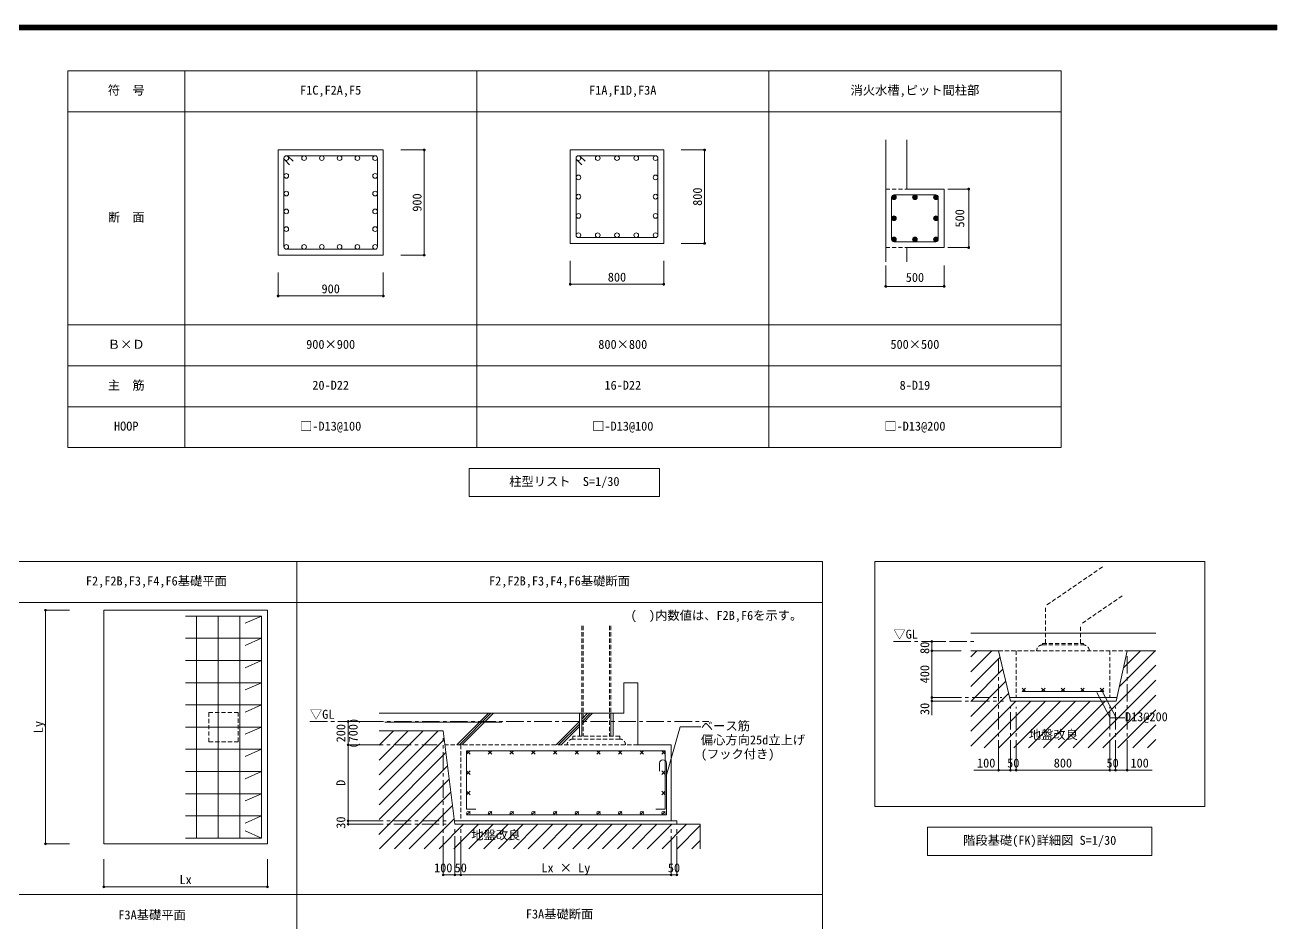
# Model space of a CAD drawing. Units: millimetres on the paper, enlarged 300 times, with parts at 1:30. Extents: x -272537 to 274500, y -185098 to 187500.
# Drawn here: x -141343 to -34200, y -95741 to -18900 of the extents above; entities that cross this region are included whole.
import ezdxf
from ezdxf.enums import TextEntityAlignment as Align

# ---------------------------------------------------------------- set-up
doc = ezdxf.new("R2010")
doc.units = ezdxf.units.MM
doc.header["$LTSCALE"] = 300
doc.header["$PDMODE"] = 32
doc.header["$PDSIZE"] = 150
doc.linetypes.add('CHAIN1', pattern=[8, 5, -1, 1, -1])
doc.linetypes.add('DASHED1', pattern=[1.8, 1.2, -0.6])
for name, color, linetype, lineweight in [('1-0_基準線', 3, 'Continuous', 13), ('1-1_躯体', 3, 'Continuous', 13), ('1-2_間仕切り', 7, 'Continuous', 9), ('1-3_建具', 7, 'Continuous', 9), ('1-5_仕上げ', 7, 'Continuous', 9), ('1-6_文字', 2, 'Continuous', 9), ('1-7_寸法', 4, 'Continuous', 5), ('1-8_補助線', 4, 'Continuous', 5), ('1-9_ハッチ', 4, 'Continuous', 5), ('1-C_ガス設備', 4, 'DASHED1', 5), ('1-F_', 4, 'CHAIN1', 5), ('F-0_枠', 7, 'Continuous', 9)]:
    doc.layers.add(name, color=color, linetype=linetype, lineweight=lineweight)
doc.layers.add('1-E_', color=2, linetype='Continuous')
doc.styles.add('ＭＳ ゴシック', font='')
doc.styles.get('ＭＳ ゴシック').set_extended_font_data('MS Gothic')

msp = doc.modelspace()

# ---------------------------------------------------------------- linework, layer by layer
at = {"layer": '1-0_基準線', "linetype": 'DASHED1'}
for p, q in [((-67681.7, -32940.2), (-65881.7, -32940.2)), ((-67681.7, -37940.2), (-65881.7, -37940.2))]:
    msp.add_line(p, q, dxfattribs=at)
at = {"layer": '1-0_基準線'}
for p, q in [((-211095.1, -64815.2), (-73095.1, -64815.2)), ((-118095.1, -64815.2), (-118095.1, -155315.2)), ((-68619, -85772.4), (-68619, -64815.2)), ((-142095.1, -68315.2), (-73095.1, -68315.2)), ((-40380.5, -85772.4), (-68619, -85772.4)), ((-211095.1, -93315.2), (-73095.1, -93315.2))]:
    msp.add_line(p, q, dxfattribs=at)
for points in [[(-211095.1, -155315.2), (-73095.1, -155315.2), (-73095.1, -64815.2)], [(-68619, -64815.2), (-40380.5, -64815.2), (-40380.5, -85772.4)]]:
    msp.add_lwpolyline(points, dxfattribs=at)
at = {"layer": '1-1_躯体', "color": 7, "lineweight": 9}
for p, q in [((-119181.7, -30287.2), (-119181.7, -37887.2)), ((-119123.1, -30428.6), (-118701.7, -30850.1)), ((-111381.7, -30087.2), (-118981.7, -30087.2)), ((-118831.8, -30137.3), (-118410.3, -30558.7)), ((-111181.7, -37887.2), (-111181.7, -30287.2)), ((-94181.7, -30287.2), (-94181.7, -36887.2)), ((-94123.1, -30428.6), (-93701.7, -30850.1)), ((-87381.7, -30087.2), (-93981.7, -30087.2)), ((-93831.8, -30137.3), (-93410.3, -30558.7)), ((-87181.7, -36887.2), (-87181.7, -30287.2)), ((-67181.7, -33640.2), (-67181.7, -37240.2)), ((-63381.7, -33440.2), (-66981.7, -33440.2)), ((-63181.7, -33640.2), (-63181.7, -37240.2)), ((-93981.7, -37087.2), (-87381.7, -37087.2)), ((-63381.7, -37440.2), (-66981.7, -37440.2)), ((-118981.7, -38087.2), (-111381.7, -38087.2))]:
    msp.add_line(p, q, dxfattribs=at)
at = {"layer": '1-1_躯体'}
for p, q in [((-134599.5, -68979.5), (-134599.5, -88979.5)), ((-60405.8, -70946.8), (-44578, -70946.8)), ((-60405.8, -72446.8), (-58017.3, -72446.8)), ((-57017.3, -76746.8), (-58017.3, -72446.8)), ((-47962.7, -76746.8), (-47017.3, -72446.8)), ((-44578, -72446.8), (-47017.3, -72446.8)), ((-90101.9, -75201.2), (-88901.9, -75201.2)), ((-90101.9, -75201.2), (-90101.9, -77801.2)), ((-88901.9, -75201.2), (-88901.9, -80501.2)), ((-47896.7, -76446.8), (-57087.1, -76446.8)), ((-57017.3, -76746.8), (-57029, -76696.6)), ((-47962.7, -76746.8), (-57017.3, -76746.8)), ((-111046.7, -77801.2), (-90101.9, -77801.2)), ((-93901.9, -79751.2), (-93901.9, -77801.2)), ((-93901.9, -77801.2), (-93701.9, -77801.2)), ((-93701.9, -77801.2), (-93701.9, -79751.2)), ((-91201.9, -79751.2), (-91201.9, -77801.2)), ((-91201.9, -77801.2), (-91001.9, -77801.2)), ((-91001.9, -77801.2), (-91001.9, -79751.2)), ((-105551.9, -79301.2), (-111046.7, -79301.2)), ((-105551.9, -79301.2), (-104551.9, -87301.2)), ((-93701.9, -79751.2), (-93901.9, -79751.2)), ((-91001.9, -79751.2), (-91201.9, -79751.2)), ((-86051.9, -80501.2), (-88901.9, -80501.2)), ((-86051.9, -87001.2), (-86051.9, -80501.2)), ((-85551.9, -87001.2), (-104589.4, -87001.2)), ((-104551.9, -87301.2), (-83551.9, -87301.2)), ((-85551.9, -87301.2), (-85551.9, -87001.2)), ((-83551.9, -89394.8), (-83551.9, -87301.2)), ((-134599.5, -88979.5), (-120599.5, -88979.5))]:
    msp.add_line(p, q, dxfattribs=at)
at = {"layer": '1-1_躯体', "linetype": 'DASHED1'}
for p, q in [((-58017.3, -72446.8), (-47017.3, -72446.8)), ((-56517.3, -72446.8), (-56517.3, -76446.8)), ((-48517.3, -72446.8), (-48517.3, -76446.8)), ((-88901.9, -80501.2), (-105401.9, -80501.2)), ((-104051.9, -80501.2), (-104051.9, -87001.2))]:
    msp.add_line(p, q, dxfattribs=at)
at = {"layer": '1-1_躯体'}
msp.add_lwpolyline([(-134599.5, -68979.5), (-120599.5, -68979.5), (-120599.5, -88979.5)], dxfattribs=at)
at = {"layer": '1-1_躯体', "color": 7, "lineweight": 9}
for centre, radius in [((-118981.7, -30287.2), 200), ((-117461.7, -30287.2), 200), ((-115941.7, -30287.2), 200), ((-114421.7, -30287.2), 200), ((-112901.7, -30287.2), 200), ((-111381.7, -30287.2), 200), ((-93981.7, -30287.2), 200), ((-92331.7, -30287.2), 200), ((-90681.7, -30287.2), 200), ((-89031.7, -30287.2), 200), ((-87381.7, -30287.2), 200), ((-118981.7, -31807.2), 200), ((-111381.7, -31807.2), 200), ((-93981.7, -31937.2), 200), ((-87381.7, -31937.2), 200), ((-118981.7, -33327.2), 200), ((-111381.7, -33327.2), 200), ((-93981.7, -33587.2), 200), ((-87381.7, -33587.2), 200), ((-66981.7, -33640.2), 200), ((-66981.7, -33640.2), 180), ((-66981.7, -33640.2), 160), ((-66981.7, -33640.2), 140), ((-66981.7, -33640.2), 120), ((-66981.7, -33640.2), 100), ((-66981.7, -33640.2), 80), ((-66981.7, -33640.2), 60), ((-66981.7, -33640.2), 40), ((-66981.7, -33640.2), 20), ((-65181.7, -33640.2), 200), ((-65181.7, -33640.2), 180), ((-65181.7, -33640.2), 160), ((-65181.7, -33640.2), 140), ((-65181.7, -33640.2), 120), ((-65181.7, -33640.2), 100), ((-65181.7, -33640.2), 80), ((-65181.7, -33640.2), 60), ((-65181.7, -33640.2), 40), ((-65181.7, -33640.2), 20), ((-63381.7, -33640.2), 200), ((-63381.7, -33640.2), 180), ((-63381.7, -33640.2), 160), ((-63381.7, -33640.2), 140), ((-63381.7, -33640.2), 120), ((-63381.7, -33640.2), 100), ((-63381.7, -33640.2), 80), ((-63381.7, -33640.2), 60), ((-63381.7, -33640.2), 40), ((-63381.7, -33640.2), 20), ((-118981.7, -34847.2), 200), ((-111381.7, -34847.2), 200), ((-93981.7, -35237.2), 200), ((-87381.7, -35237.2), 200), ((-66981.7, -35440.2), 200), ((-66981.7, -35440.2), 180), ((-66981.7, -35440.2), 160), ((-66981.7, -35440.2), 140), ((-66981.7, -35440.2), 120), ((-66981.7, -35440.2), 100), ((-63381.7, -35440.2), 200), ((-63381.7, -35440.2), 180), ((-63381.7, -35440.2), 160), ((-63381.7, -35440.2), 140), ((-63381.7, -35440.2), 120), ((-63381.7, -35440.2), 100), ((-118981.7, -36367.2), 200), ((-111381.7, -36367.2), 200), ((-66981.7, -35440.2), 80), ((-66981.7, -35440.2), 60), ((-66981.7, -35440.2), 40), ((-66981.7, -35440.2), 20), ((-63381.7, -35440.2), 80), ((-63381.7, -35440.2), 60), ((-63381.7, -35440.2), 40), ((-63381.7, -35440.2), 20), ((-93981.7, -36887.2), 200), ((-92331.7, -36887.2), 200), ((-90681.7, -36887.2), 200), ((-89031.7, -36887.2), 200), ((-87381.7, -36887.2), 200), ((-66981.7, -37240.2), 200), ((-66981.7, -37240.2), 180), ((-66981.7, -37240.2), 160), ((-66981.7, -37240.2), 140), ((-66981.7, -37240.2), 120), ((-66981.7, -37240.2), 100), ((-66981.7, -37240.2), 80), ((-66981.7, -37240.2), 60), ((-66981.7, -37240.2), 40), ((-66981.7, -37240.2), 20), ((-65181.7, -37240.2), 200), ((-65181.7, -37240.2), 180), ((-65181.7, -37240.2), 160), ((-65181.7, -37240.2), 140), ((-65181.7, -37240.2), 120), ((-65181.7, -37240.2), 100), ((-65181.7, -37240.2), 80), ((-65181.7, -37240.2), 60), ((-65181.7, -37240.2), 40), ((-65181.7, -37240.2), 20), ((-63381.7, -37240.2), 200), ((-63381.7, -37240.2), 180), ((-63381.7, -37240.2), 160), ((-63381.7, -37240.2), 140), ((-63381.7, -37240.2), 120), ((-63381.7, -37240.2), 100), ((-63381.7, -37240.2), 80), ((-63381.7, -37240.2), 60), ((-63381.7, -37240.2), 40), ((-63381.7, -37240.2), 20), ((-118981.7, -37887.2), 200), ((-117461.7, -37887.2), 200), ((-115941.7, -37887.2), 200), ((-114421.7, -37887.2), 200), ((-112901.7, -37887.2), 200), ((-111381.7, -37887.2), 200)]:
    msp.add_circle(centre, radius, dxfattribs=at)
at = {"layer": '1-2_間仕切り'}
for p, q in [((-56017.3, -75946.8), (-55717.3, -75646.8)), ((-55717.3, -75946.8), (-56017.3, -75646.8)), ((-56017.3, -75946.8), (-49017.3, -75946.8)), ((-54342.3, -75646.8), (-54042.3, -75946.8)), ((-54342.3, -75946.8), (-54042.3, -75646.8)), ((-52667.3, -75646.8), (-52367.3, -75946.8)), ((-52667.3, -75946.8), (-52367.3, -75646.8)), ((-50992.3, -75646.8), (-50692.3, -75946.8)), ((-50992.3, -75946.8), (-50692.3, -75646.8)), ((-49317.3, -75946.8), (-49017.3, -75646.8)), ((-49317.3, -75646.8), (-49017.3, -75946.8)), ((-103251.9, -81001.2), (-103551.9, -81301.2)), ((-101696.3, -81001.2), (-101396.3, -81301.2)), ((-101396.3, -81001.2), (-101696.3, -81301.2)), ((-99840.8, -81001.2), (-99540.8, -81301.2)), ((-99540.8, -81001.2), (-99840.8, -81301.2)), ((-97985.2, -81001.2), (-97685.2, -81301.2)), ((-97685.2, -81001.2), (-97985.2, -81301.2)), ((-96129.7, -81001.2), (-95829.7, -81301.2)), ((-95829.7, -81001.2), (-96129.7, -81301.2)), ((-94274.1, -81001.2), (-93974.1, -81301.2)), ((-93974.1, -81001.2), (-94274.1, -81301.2)), ((-92418.6, -81001.2), (-92118.6, -81301.2)), ((-92118.6, -81001.2), (-92418.6, -81301.2)), ((-90563, -81001.2), (-90263, -81301.2)), ((-90263, -81001.2), (-90563, -81301.2)), ((-88707.5, -81001.2), (-88407.5, -81301.2)), ((-88407.5, -81001.2), (-88707.5, -81301.2)), ((-86851.9, -81001.2), (-86551.9, -81301.2)), ((-86551.9, -81001.2), (-86851.9, -81301.2)), ((-87051.9, -82080.5), (-87051.9, -82763.5)), ((-86451.9, -82080.5), (-86451.9, -86501.2)), ((-103551.9, -82734.5), (-103251.9, -83034.5)), ((-103251.9, -82734.5), (-103551.9, -83034.5)), ((-86851.9, -82734.5), (-86551.9, -83034.5)), ((-86551.9, -82734.5), (-86851.9, -83034.5)), ((-103551.9, -84467.8), (-103251.9, -84767.8)), ((-103251.9, -84467.8), (-103551.9, -84767.8)), ((-86851.9, -84467.8), (-86551.9, -84767.8)), ((-86551.9, -84467.8), (-86851.9, -84767.8)), ((-103251.9, -86201.2), (-103551.9, -86501.2)), ((-86451.9, -86501.2), (-103551.9, -86501.2)), ((-101396.3, -86201.2), (-101696.3, -86501.2)), ((-99540.8, -86201.2), (-99840.8, -86501.2)), ((-97685.2, -86201.2), (-97985.2, -86501.2)), ((-95829.7, -86201.2), (-96129.7, -86501.2)), ((-93974.1, -86201.2), (-94274.1, -86501.2)), ((-92118.6, -86201.2), (-92418.6, -86501.2)), ((-90263, -86201.2), (-90563, -86501.2)), ((-88407.5, -86201.2), (-88707.5, -86501.2)), ((-86551.9, -86201.2), (-86851.9, -86501.2))]:
    msp.add_line(p, q, dxfattribs=at)
for points in [[(-86551.9, -81001.2), (-103551.9, -81001.2), (-103251.9, -81301.2)], [(-102751.9, -86001.2), (-103551.9, -86001.2), (-103551.9, -81001.2)], [(-87351.9, -86001.2), (-86551.9, -86001.2), (-86551.9, -81001.2)]]:
    msp.add_lwpolyline(points, dxfattribs=at)
for centre in [(-103401.9, -86351.2), (-101546.3, -86351.2), (-99690.8, -86351.2), (-97835.2, -86351.2), (-95979.7, -86351.2), (-94124.1, -86351.2), (-92268.6, -86351.2), (-90413, -86351.2), (-88557.5, -86351.2), (-86701.9, -86351.2)]:
    msp.add_circle(centre, 150, dxfattribs=at)
msp.add_arc((-86751.9, -82080.5), 300, 0, 180, dxfattribs=at)
at = {"layer": '1-3_建具'}
for p, q in [((-126670.9, -69479.5), (-126670.9, -88479.5)), ((-124813.8, -69479.5), (-124813.8, -88479.5)), ((-122956.6, -69479.5), (-122956.6, -88479.5)), ((-121099.5, -69479.5), (-122501.2, -70095)), ((-127599.5, -71379.5), (-121099.5, -71379.5)), ((-121099.5, -71379.5), (-122501.2, -71995)), ((-127599.5, -73279.5), (-121099.5, -73279.5)), ((-121099.5, -73279.5), (-122501.2, -73895)), ((-127599.5, -75179.5), (-121099.5, -75179.5)), ((-121099.5, -75179.5), (-122501.2, -75795)), ((-127599.5, -77079.5), (-121099.5, -77079.5)), ((-121099.5, -77079.5), (-122501.2, -77695)), ((-127599.5, -78979.5), (-121099.5, -78979.5)), ((-121099.5, -78979.5), (-122501.2, -79595)), ((-100551.9, -78551.2), (-110551.9, -78551.2)), ((-127599.5, -80879.5), (-121099.5, -80879.5)), ((-121099.5, -80879.5), (-122501.2, -81495)), ((-127599.5, -82779.5), (-121099.5, -82779.5)), ((-121099.5, -82779.5), (-122501.2, -83395)), ((-127599.5, -84679.5), (-121099.5, -84679.5)), ((-121099.5, -84679.5), (-122501.2, -85295)), ((-127599.5, -86579.5), (-121099.5, -86579.5)), ((-121099.5, -86579.5), (-122501.2, -87195)), ((-127599.5, -88479.5), (-121099.5, -88479.5)), ((-121099.5, -88479.5), (-122501.2, -87864))]:
    msp.add_line(p, q, dxfattribs=at)
msp.add_lwpolyline([(-127599.5, -69479.5), (-121099.5, -69479.5), (-121099.5, -88479.5)], dxfattribs=at)
at = {"layer": '1-5_仕上げ'}
for p, q in [((-49624.1, -76028), (-48479.4, -78180.5)), ((-49143.5, -75970.9), (-47973.9, -78180.5)), ((-48479.4, -78180.5), (-47209.7, -78180.5))]:
    msp.add_line(p, q, dxfattribs=at)
at = {"layer": '1-6_文字', "color": 7}
for p in [(-86469.2, -83181.6), (-83505.3, -78967.4)]:
    msp.add_line(p, (-85280.4, -78967.4), dxfattribs=at)
at = {"layer": '1-7_寸法'}
for p, q in [((-62695.4, -71646.8), (-63729.8, -71646.8)), ((-63729.8, -71646.8), (-63729.8, -72446.8)), ((-63729.8, -72446.8), (-63729.8, -76446.8)), ((-62695.4, -72446.8), (-63729.8, -72446.8)), ((-62695.4, -76446.8), (-63729.8, -76446.8)), ((-62695.4, -76446.8), (-63729.8, -76446.8)), ((-63729.8, -76446.8), (-63729.8, -76746.8)), ((-62695.4, -76746.8), (-63729.8, -76746.8)), ((-63729.8, -76746.8), (-63729.8, -77946.8)), ((-113700.8, -78501.2), (-112189.3, -78501.2)), ((-113700.8, -78501.2), (-113700.8, -80501.2)), ((-113700.8, -80501.2), (-112189.3, -80501.2)), ((-57017.3, -81598.8), (-57017.3, -82669.1)), ((-57017.3, -81598.8), (-57017.3, -82669.1)), ((-56517.3, -81598.8), (-56517.3, -82669.1)), ((-56517.3, -81598.8), (-56517.3, -82669.1)), ((-48517.3, -81598.8), (-48517.3, -82669.1)), ((-48517.3, -81598.8), (-48517.3, -82669.1)), ((-48017.3, -81598.8), (-48017.3, -82669.1)), ((-48017.3, -81598.8), (-48017.3, -82669.1)), ((-57017.3, -82669.1), (-58017.3, -82669.1)), ((-57017.3, -82669.1), (-56517.3, -82669.1)), ((-56517.3, -82669.1), (-48517.3, -82669.1)), ((-48517.3, -82669.1), (-48017.3, -82669.1)), ((-48017.3, -82669.1), (-47017.3, -82669.1)), ((-139590.7, -88979.5), (-137550, -88979.5)), ((-105551.9, -91637.2), (-105551.9, -89819.4)), ((-104551.9, -91637.2), (-104551.9, -89819.4)), ((-104051.9, -91637.2), (-104051.9, -89819.4)), ((-86051.9, -91637.2), (-86051.9, -89819.4)), ((-86051.9, -91637.2), (-86051.9, -89819.4)), ((-85551.9, -91637.2), (-85551.9, -89819.4)), ((-134599.5, -92650.9), (-134599.5, -90294.3)), ((-120599.5, -92650.9), (-120599.5, -90294.3)), ((-86051.9, -91637.2), (-104051.9, -91637.2)), ((-85551.9, -91637.2), (-86051.9, -91637.2)), ((-134599.5, -92650.9), (-120599.5, -92650.9))]:
    msp.add_line(p, q, dxfattribs=at)
for points in [[(-139590.7, -88979.5), (-139590.7, -68979.5), (-137550, -68979.5)], [(-113700.8, -80501.2), (-113700.8, -87001.2), (-112189.3, -87001.2)], [(-58017.3, -81598.8), (-58017.3, -82669.1), (-60151.7, -82669.1)], [(-47017.3, -81598.8), (-47017.3, -82669.1), (-44882.9, -82669.1)], [(-113700.8, -87001.2), (-113700.8, -87301.2), (-112189.3, -87301.2)], [(-104051.9, -91637.2), (-104551.9, -91637.2), (-105551.9, -91637.2)]]:
    msp.add_lwpolyline(points, dxfattribs=at)
at = {"layer": '1-7_寸法', "color": 7}
for p in [(-139590.7, -68979.5), (-63729.8, -71646.8), (-63729.8, -72446.8), (-63729.8, -76446.8), (-63729.8, -76746.8), (-113700.8, -78501.2), (-113700.8, -80501.2), (-58017.3, -82669.1), (-57017.3, -82669.1), (-56517.3, -82669.1), (-48517.3, -82669.1), (-48017.3, -82669.1), (-47017.3, -82669.1), (-113700.8, -87001.2), (-113700.8, -87301.2), (-139590.7, -88979.5), (-105551.9, -91637.2), (-104551.9, -91637.2), (-104051.9, -91637.2), (-86051.9, -91637.2), (-85551.9, -91637.2), (-134599.5, -92650.9), (-120599.5, -92650.9)]:
    msp.add_point(p, dxfattribs=at)
at = {"layer": '1-8_補助線'}
for p, q in [((-60405.8, -74242.4), (-58610.1, -72446.8)), ((-60405.8, -72969.7), (-59882.9, -72446.8)), ((-47695.9, -75533.3), (-44609.4, -72446.8)), ((-47337.2, -73901.8), (-45882.2, -72446.8)), ((-60405.8, -75515.2), (-57889, -72998.5)), ((-51635.7, -80745.9), (-44578, -73688.2)), ((-60405.8, -76788), (-57648.8, -74031.1)), ((-50362.9, -80745.9), (-44578, -74961)), ((-60405.8, -78060.8), (-57408.7, -75063.7)), ((-60405.8, -79333.6), (-57168.5, -76096.4)), ((-60405.8, -80606.4), (-56546.1, -76746.8)), ((-59272.5, -80745.9), (-55273.3, -76746.8)), ((-57999.7, -80745.9), (-54000.5, -76746.8)), ((-56726.9, -80745.9), (-52727.8, -76746.8)), ((-55454.1, -80745.9), (-51455, -76746.8)), ((-54181.3, -80745.9), (-50182.2, -76746.8)), ((-52908.5, -80745.9), (-48909.4, -76746.8)), ((-49090.1, -80745.9), (-44578, -76233.8)), ((-47817.3, -80745.9), (-44578, -77506.6)), ((-46544.5, -80745.9), (-44578, -78779.4)), ((-111046.7, -84349.4), (-105998.4, -79301.2)), ((-111046.7, -83076.6), (-107271.2, -79301.2)), ((-111046.7, -81803.8), (-108544, -79301.2)), ((-111046.7, -80531), (-109816.8, -79301.2)), ((-111046.7, -85622.2), (-105460.1, -80035.6)), ((-45271.7, -80745.9), (-44578, -80052.2)), ((-111046.7, -86895), (-105318.7, -81167)), ((-111046.7, -86895), (-105318.7, -81167)), ((-111061.2, -88182.3), (-105177.2, -82298.4)), ((-111061.2, -88182.3), (-105177.2, -82298.4)), ((-111000.9, -89394.8), (-105035.8, -83429.7)), ((-111000.9, -89394.8), (-105035.8, -83429.7)), ((-109728.1, -89394.8), (-104894.4, -84561.1)), ((-109728.1, -89394.8), (-104894.4, -84561.1)), ((-108455.3, -89394.8), (-104753, -85692.5)), ((-108455.3, -89394.8), (-104753, -85692.5)), ((-107182.5, -89394.8), (-104611.6, -86823.8)), ((-105909.7, -89394.8), (-103816.1, -87301.2)), ((-105909.7, -89394.8), (-103816.1, -87301.2)), ((-104636.9, -89394.8), (-102543.3, -87301.2)), ((-104636.9, -89394.8), (-102543.3, -87301.2)), ((-103364.1, -89394.8), (-101270.5, -87301.2)), ((-103364.1, -89394.8), (-101270.5, -87301.2)), ((-102091.3, -89394.8), (-99997.7, -87301.2)), ((-102091.3, -89394.8), (-99997.7, -87301.2)), ((-100818.5, -89394.8), (-98724.9, -87301.2)), ((-100818.5, -89394.8), (-98724.9, -87301.2)), ((-99545.7, -89394.8), (-97452.1, -87301.2)), ((-99545.7, -89394.8), (-97452.1, -87301.2)), ((-98272.9, -89394.8), (-96179.3, -87301.2)), ((-98272.9, -89394.8), (-96179.3, -87301.2)), ((-97000.2, -89394.8), (-94906.5, -87301.2)), ((-97000.2, -89394.8), (-94906.5, -87301.2)), ((-95727.4, -89394.8), (-93633.8, -87301.2)), ((-95727.4, -89394.8), (-93633.8, -87301.2)), ((-94454.6, -89394.8), (-92361, -87301.2)), ((-94454.6, -89394.8), (-92361, -87301.2)), ((-93181.8, -89394.8), (-91088.2, -87301.2)), ((-93181.8, -89394.8), (-91088.2, -87301.2)), ((-91909, -89394.8), (-89815.4, -87301.2)), ((-91909, -89394.8), (-89815.4, -87301.2)), ((-90636.2, -89394.8), (-88542.6, -87301.2)), ((-90636.2, -89394.8), (-88542.6, -87301.2)), ((-89363.4, -89394.8), (-87269.8, -87301.2)), ((-89363.4, -89394.8), (-87269.8, -87301.2)), ((-88090.6, -89394.8), (-85997, -87301.2)), ((-88090.6, -89394.8), (-85997, -87301.2)), ((-86817.8, -89394.8), (-84724.2, -87301.2)), ((-86817.8, -89394.8), (-84724.2, -87301.2)), ((-85545, -89394.8), (-83551.9, -87401.6)), ((-85545, -89394.8), (-83551.9, -87401.6)), ((-84272.2, -89394.8), (-83551.9, -88674.4))]:
    msp.add_line(p, q, dxfattribs=at)
at = {"layer": '1-9_ハッチ'}
for p, q in [((-104382.6, -80501.2), (-101682.6, -77801.2)), ((-104170.4, -80501.2), (-101470.4, -77801.2)), ((-103958.3, -80501.2), (-101258.3, -77801.2)), ((-93701.9, -78305.8), (-93197.3, -77801.2)), ((-93701.9, -78730), (-92773, -77801.2)), ((-93701.9, -78517.9), (-92985.2, -77801.2)), ((-95897.3, -80501.2), (-93901.9, -78505.8)), ((-95685.2, -80501.2), (-93901.9, -78717.9)), ((-95473, -80501.2), (-93901.9, -78930))]:
    msp.add_line(p, q, dxfattribs=at)
at = {"layer": '1-C_ガス設備'}
for p, q in [((-49132.3, -65272), (-54017.3, -68614.4)), ((-47438.2, -67748), (-51017.3, -70196.8)), ((-54017.3, -71826.8), (-54017.3, -68614.4)), ((-93701.9, -70321.3), (-93701.9, -79751.2)), ((-93581.9, -70321.3), (-93581.9, -79751.2)), ((-91321.9, -70321.3), (-91321.9, -79751.2)), ((-91201.9, -70321.3), (-91201.9, -79751.2)), ((-51017.3, -71826.8), (-51017.3, -70196.8)), ((-54267.3, -71946.8), (-54267.3, -71826.8)), ((-54267.3, -71826.8), (-50767.3, -71826.8)), ((-54267.3, -71946.8), (-50767.3, -71946.8)), ((-50767.3, -71946.8), (-50767.3, -71826.8)), ((-125599.5, -77729.5), (-125599.5, -80229.5)), ((-123099.5, -77729.5), (-125599.5, -77729.5)), ((-123099.5, -80229.5), (-123099.5, -77729.5)), ((-125599.5, -80229.5), (-123099.5, -80229.5)), ((-90451.9, -79751.2), (-94451.9, -79751.2)), ((-94451.9, -80001.2), (-94451.9, -79751.2)), ((-90451.9, -80001.2), (-94451.9, -80001.2)), ((-90451.9, -80001.2), (-90451.9, -79751.2))]:
    msp.add_line(p, q, dxfattribs=at)
for centre, start, end in [((-54267.3, -72446.8), 90, 180), ((-50767.3, -72446.8), 0, 90), ((-94451.9, -80501.2), 90, 180), ((-90451.9, -80501.2), 0, 90)]:
    msp.add_arc(centre, 500, start, end, dxfattribs=at)
at = {"layer": '1-F_', "color": 3, "linetype": 'Continuous', "lineweight": 13}
for p, q in [((-137681.7, -55065.2), (-137681.7, -22815.2)), ((-137681.7, -22815.2), (-52681.7, -22815.2)), ((-127681.7, -55065.2), (-127681.7, -22815.2)), ((-102681.7, -55065.2), (-102681.7, -22815.2)), ((-77681.7, -55065.2), (-77681.7, -22815.2)), ((-52681.7, -55065.2), (-52681.7, -22815.2)), ((-137681.7, -26315.2), (-52681.7, -26315.2)), ((-67681.7, -28718.1), (-67681.7, -39164.4)), ((-65881.7, -28718.1), (-65881.7, -32940.2)), ((-94681.7, -29587.2), (-94681.7, -37587.2)), ((-86681.7, -29587.2), (-94681.7, -29587.2)), ((-62681.7, -32940.2), (-65881.7, -32940.2)), ((-62681.7, -37940.2), (-62681.7, -32940.2)), ((-62681.7, -37940.2), (-65881.7, -37940.2)), ((-65881.7, -37940.2), (-65881.7, -39164.4)), ((-52681.7, -44565.2), (-137681.7, -44565.2)), ((-52681.7, -48065.2), (-137681.7, -48065.2)), ((-52681.7, -51565.2), (-137681.7, -51565.2)), ((-52681.7, -55065.2), (-137681.7, -55065.2)), ((-103331.3, -59250.6), (-103331.3, -56850.6)), ((-87032.1, -56850.6), (-103331.3, -56850.6)), ((-87032.1, -59250.6), (-87032.1, -56850.6)), ((-103331.3, -59250.6), (-87032.1, -59250.6)), ((-64099.8, -89957.8), (-64099.8, -87557.8)), ((-64099.8, -87557.8), (-44899.8, -87557.8)), ((-44899.8, -89957.8), (-44899.8, -87557.8)), ((-64099.8, -89957.8), (-44899.8, -89957.8))]:
    msp.add_line(p, q, dxfattribs=at)
at = {"layer": '1-F_', "linetype": 'Continuous'}
for p, q in [((-107181.7, -29587.2), (-109181.7, -29587.2)), ((-107181.7, -38587.2), (-107181.7, -29587.2)), ((-83181.7, -29587.2), (-85181.7, -29587.2)), ((-83181.7, -37587.2), (-83181.7, -29587.2)), ((-60581.7, -32940.2), (-62381.7, -32940.2)), ((-60581.7, -37940.2), (-60581.7, -32940.2)), ((-83181.7, -37587.2), (-85181.7, -37587.2)), ((-60581.7, -37940.2), (-62381.7, -37940.2)), ((-107181.7, -38587.2), (-109181.7, -38587.2)), ((-94681.7, -41087.2), (-94681.7, -39087.2)), ((-86681.7, -41087.2), (-86681.7, -39087.2)), ((-67681.7, -41264.4), (-67681.7, -39464.4)), ((-62681.7, -41264.4), (-62681.7, -39464.4)), ((-119681.7, -42087.2), (-119681.7, -40087.2)), ((-110681.7, -42087.2), (-110681.7, -40087.2)), ((-94681.7, -41087.2), (-86681.7, -41087.2)), ((-67681.7, -41264.4), (-62681.7, -41264.4)), ((-119681.7, -42087.2), (-110681.7, -42087.2))]:
    msp.add_line(p, q, dxfattribs=at)
at = {"layer": '1-F_'}
for p, q in [((-67027.8, -71646.8), (-60152, -71646.8)), ((-62695.4, -72446.8), (-61225.5, -72446.8)), ((-47017.3, -81598.8), (-47017.3, -72812.5)), ((-58017.3, -81598.8), (-58017.3, -73104.8)), ((-62695.4, -76446.8), (-57753.1, -76446.8)), ((-62695.4, -76746.8), (-57612.1, -76746.8)), ((-57017.3, -81598.8), (-57017.3, -77257.3)), ((-56517.3, -81598.8), (-56517.3, -77257.3)), ((-48517.3, -81598.8), (-48517.3, -77257.3)), ((-48017.3, -81598.8), (-48017.3, -77257.3)), ((-116962.7, -78501.2), (-82816.7, -78501.2)), ((-105551.9, -89819.4), (-105551.9, -79930.9)), ((-112189.3, -80501.2), (-106082.9, -80501.2)), ((-112189.3, -87001.2), (-105158.2, -87001.2)), ((-112189.3, -87301.2), (-105158.2, -87301.2)), ((-104551.9, -89819.4), (-104551.9, -87606.5)), ((-104051.9, -89819.4), (-104051.9, -87606.5)), ((-86051.9, -89819.4), (-86051.9, -87606.5)), ((-85551.9, -89819.4), (-85551.9, -87606.5))]:
    msp.add_line(p, q, dxfattribs=at)
at = {"layer": '1-F_', "color": 3, "linetype": 'Continuous', "lineweight": 13}
msp.add_lwpolyline([(-119681.7, -38587.2), (-110681.7, -38587.2), (-110681.7, -29587.2), (-119681.7, -29587.2)], close=True, dxfattribs=at)
msp.add_lwpolyline([(-94681.7, -37587.2), (-86681.7, -37587.2), (-86681.7, -29587.2)], dxfattribs=at)
at = {"layer": '1-F_', "color": 7}
for p in [(-107181.7, -29587.2), (-83181.7, -29587.2), (-107181.7, -38587.2), (-83181.7, -37587.2), (-94681.7, -41087.2), (-86681.7, -41087.2), (-119681.7, -42087.2), (-110681.7, -42087.2)]:
    msp.add_point(p, dxfattribs=at)
at = {"layer": '1-F_', "color": 2}
for p in [(-60581.7, -32940.2), (-60581.7, -37940.2), (-67681.7, -41264.4), (-62681.7, -41264.4)]:
    msp.add_point(p, dxfattribs=at)
at = {"layer": 'F-0_枠', "color": 3, "lineweight": 13}
for p, q in [((-34200, -18900), (-272536.7, -18900)), ((-34200, -18984.5), (-272536.7, -18984.5)), ((-34200, -19069), (-272536.7, -19069)), ((-34200, -19153.5), (-272536.7, -19153.5)), ((-34200, -19238), (-272536.7, -19238)), ((-34200, -18900), (-34200, -19322.5)), ((-34200, -19322.5), (-272536.7, -19322.5))]:
    msp.add_line(p, q, dxfattribs=at)

# ---------------------------------------------------------------- texts
at = {"layer": '1-5_仕上げ', "color": 2, "style": 'ＭＳ ゴシック'}
for s, p in [('D13@200', (-47209.7, -78705.5)), ('地盤改良', (-55439.9, -80237))]:
    msp.add_text(s, height=769.8, dxfattribs=at).set_placement(p, align=Align.BOTTOM_LEFT)
at = {"layer": '1-6_文字', "style": 'ＭＳ ゴシック'}
for s, p in [('F2,F2B,F3,F4,F6基礎平面', (-136132.6, -67090.2)), ('F2,F2B,F3,F4,F6基礎断面', (-101632.6, -67090.2)), ('(\u3000)内数値は、F2B,F6を示す。', (-89515.9, -70033.2)), ('▽GL', (-116962.7, -78501.2)), ('ベース筋', (-83505.3, -79492.4)), ('偏心方向25d立上げ', (-83505.3, -80692.4)), ('(フック付き)', (-83505.3, -81892.4)), ('地盤改良', (-103153.2, -88827.4)), ('F3A基礎平面', (-133357.6, -95665.2)), ('F3A基礎断面', (-98482.6, -95590.2))]:
    msp.add_text(s, height=769.8, dxfattribs=at).set_placement(p, align=Align.BOTTOM_LEFT)
at = {"layer": '1-7_寸法', "color": 2, "style": 'ＭＳ ゴシック'}
for s, p in [('80', (-63729.8, -72721.8)), ('400', (-63729.8, -75234.3)), ('30', (-63729.8, -77946.8)), ('Ly', (-139590.7, -79504.5)), ('200', (-113700.8, -80288.7)), ('(700)', (-112650.8, -80813.7)), ('D', (-113700.8, -84013.7)), ('30', (-113700.8, -87676.2))]:
    msp.add_text(s, height=769.8, rotation=90, dxfattribs=at).set_placement(p, align=Align.BOTTOM_LEFT)
for s, p in [('100', (-59872, -82669.1)), ('50', (-57292.3, -82669.1)), ('800', (-53304.8, -82669.1)), ('50', (-48792.3, -82669.1)), ('100', (-46737.6, -82669.1)), ('100', (-106339.4, -91637.2)), ('50', (-104576.9, -91637.2)), ('Lx × Ly', (-97151.9, -91637.2)), ('50', (-86326.9, -91637.2)), ('Lx', (-128124.5, -92650.9))]:
    msp.add_text(s, height=769.8, dxfattribs=at).set_placement(p, align=Align.BOTTOM_LEFT)
at = {"layer": '1-E_', "style": 'ＭＳ ゴシック'}
msp.add_text('階段基礎(FK)詳細図 S=1/30', height=769.8, dxfattribs=at).set_placement((-61062.3, -89282.8), align=Align.BOTTOM_LEFT)
at = {"layer": '1-F_', "color": 2, "style": 'ＭＳ ゴシック'}
for s, p in [('符\u3000号', (-134256.7, -25090.2)), ('F1C,F2A,F5', (-117806.7, -25090.2)), ('F1A,F1D,F3A', (-93069.2, -25090.2)), ('消火水槽,ピット間柱部', (-70694.2, -25090.2)), ('断\u3000面', (-134256.7, -35965.2)), ('800', (-91469.2, -41087.2)), ('500', (-65969.2, -41114.4)), ('900', (-115969.2, -42087.2)), ('Ｂ×Ｄ', (-134256.7, -46840.2)), ('900×900', (-117281.7, -46840.2)), ('800×800', (-92281.7, -46840.2)), ('500×500', (-67281.7, -46840.2)), ('主\u3000筋', (-134256.7, -50340.2)), ('20-D22', (-116756.7, -50340.2)), ('16-D22', (-91756.7, -50340.2)), ('8-D19', (-66494.2, -50340.2)), ('HOOP', (-133731.7, -53840.2)), ('□-D13@100', (-117806.7, -53840.2)), ('□-D13@100', (-92806.7, -53840.2)), ('□-D13@200', (-67806.7, -53840.2)), ('柱型リスト\u3000S=1/30', (-99906.7, -58575.6)), ('▽GL', (-67027.8, -71646.8))]:
    msp.add_text(s, height=769.8, dxfattribs=at).set_placement(p, align=Align.BOTTOM_LEFT)
for s, p in [('800', (-83181.7, -34374.7)), ('900', (-107181.7, -34874.7)), ('500', (-60731.7, -36227.7))]:
    msp.add_text(s, height=769.8, rotation=90, dxfattribs=at).set_placement(p, align=Align.BOTTOM_LEFT)

doc.saveas('drawing.dxf')
